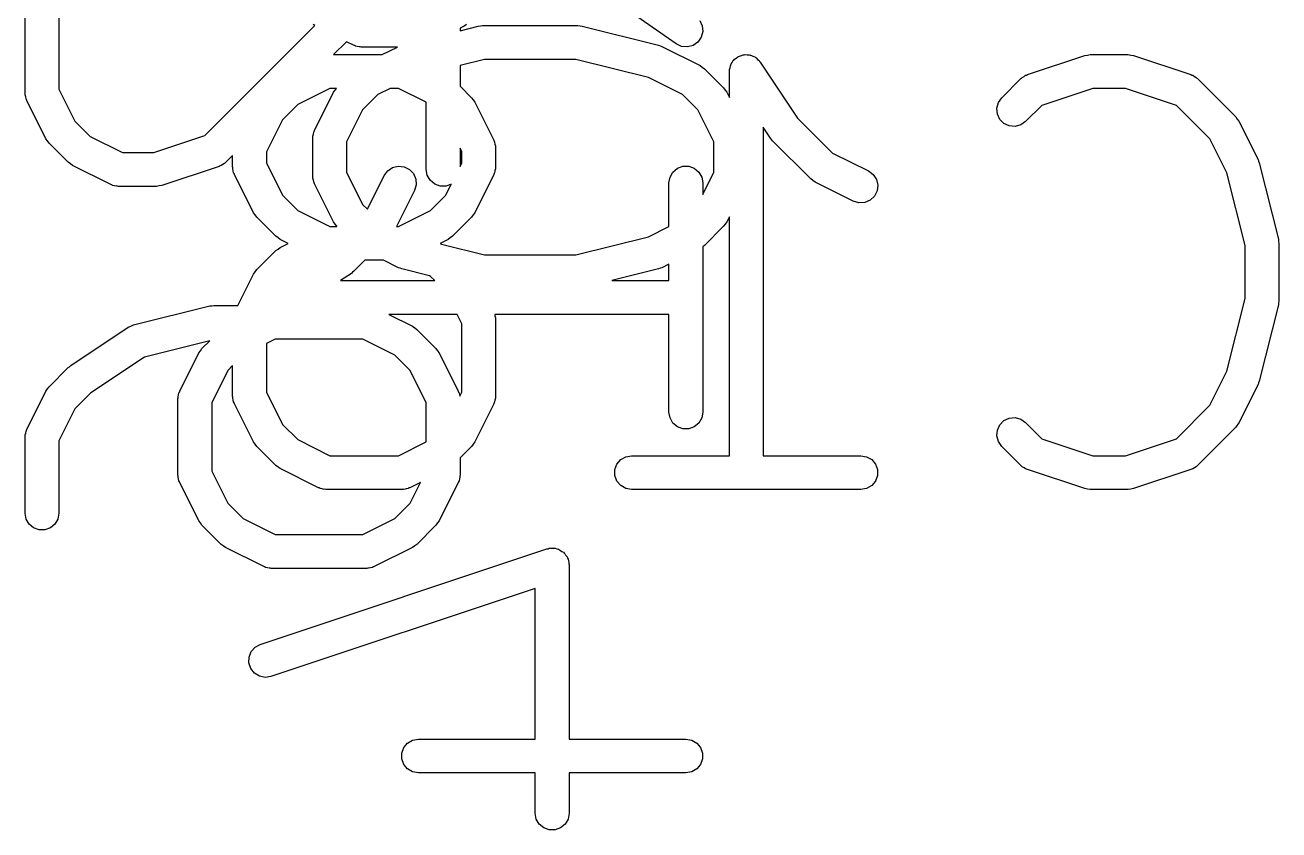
# Model space of a CAD drawing. Extents: x 7.9 to 72.3, y -91 to -26.2.
# Drawn here: x 50.82 to 54.591, y -48.747 to -46.326 of the extents above; entities that cross this region are included whole.
import ezdxf

# ---------------------------------------------------------------- set-up
doc = ezdxf.new("R2010")
doc.units = 0
doc.header["$MEASUREMENT"] = 0
doc.layers.add('BLACK', color=7, linetype='CONTINUOUS')

msp = doc.modelspace()

# ---------------------------------------------------------------- linework, layer by layer
at = {"layer": 'Black'}
for p, q in [((52.7784, -46.3833), (52.2838, -46.0371)), ((50.8202, -46.5309), (50.8202, -46.2437)), ((50.9218, -46.2557), (50.9218, -46.5189)), ((51.3607, -46.6589), (51.6913, -46.3282)), ((51.6913, -46.3282), (51.6867, -46.3248)), ((52.1283, -46.3433), (52.1833, -46.3296)), ((52.1408, -46.3297), (52.1283, -46.3359)), ((52.1283, -46.3359), (52.1283, -46.3433)), ((52.1474, -46.3248), (52.1408, -46.3297)), ((52.1833, -46.3296), (52.1895, -46.3291)), ((52.1895, -46.3291), (52.1957, -46.3281)), ((52.1957, -46.3281), (52.4829, -46.3281)), ((52.4829, -46.3281), (52.4891, -46.3291)), ((52.4891, -46.3291), (52.4952, -46.3296)), ((52.4952, -46.3296), (52.7251, -46.387)), ((52.8492, -46.3125), (52.8566, -46.3285)), ((52.8566, -46.3285), (52.8582, -46.3461)), ((51.7868, -46.3765), (51.748, -46.4152)), ((51.8081, -46.3871), (51.7868, -46.3765)), ((52.8435, -46.3776), (52.829, -46.3877)), ((52.8536, -46.3632), (52.8435, -46.3776)), ((52.8582, -46.3461), (52.8536, -46.3632)), ((51.748, -46.4152), (51.8944, -46.4152)), ((51.8109, -46.388), (51.8081, -46.3871)), ((51.8135, -46.3894), (51.8109, -46.388)), ((51.8193, -46.3905), (51.8135, -46.3894)), ((51.825, -46.3922), (51.8193, -46.3905)), ((51.828, -46.392), (51.825, -46.3922)), ((51.8309, -46.3925), (51.828, -46.392)), ((51.9399, -46.3925), (51.8309, -46.3925)), ((51.8944, -46.4152), (51.9399, -46.3925)), ((52.7251, -46.387), (52.7301, -46.3893)), ((52.7301, -46.3893), (52.7355, -46.3909)), ((52.7355, -46.3909), (52.8504, -46.4483)), ((52.7944, -46.3908), (52.7784, -46.3833)), ((52.812, -46.3923), (52.7944, -46.3908)), ((52.829, -46.3877), (52.812, -46.3923)), ((52.9686, -46.4195), (52.9745, -46.4181)), ((52.9745, -46.4181), (52.9802, -46.416)), ((52.9802, -46.416), (52.983, -46.416)), ((52.983, -46.416), (52.9857, -46.4154)), ((52.9857, -46.4154), (52.9917, -46.416)), ((52.9917, -46.416), (52.9978, -46.416)), ((52.9978, -46.416), (53.0004, -46.417)), ((53.0004, -46.417), (53.0032, -46.4173)), ((53.0032, -46.4173), (53.0087, -46.42)), ((53.8347, -46.4753), (54.0071, -46.4179)), ((54.0071, -46.4179), (54.0151, -46.4167)), ((54.0151, -46.4167), (54.0231, -46.4152)), ((54.0231, -46.4152), (54.138, -46.4152)), ((54.138, -46.4152), (54.146, -46.4167)), ((54.146, -46.4167), (54.1541, -46.4179)), ((54.1541, -46.4179), (54.3264, -46.4753)), ((52.2019, -46.4297), (52.1283, -46.4481)), ((52.1283, -46.4481), (52.1283, -46.5103)), ((52.4767, -46.4297), (52.2019, -46.4297)), ((52.695, -46.4842), (52.4767, -46.4297)), ((52.8504, -46.4483), (52.8569, -46.4532)), ((52.8569, -46.4532), (52.8636, -46.4578)), ((52.9385, -46.4605), (52.9402, -46.4546)), ((52.9402, -46.4546), (52.9412, -46.4487)), ((52.9412, -46.4487), (52.9426, -46.4462)), ((52.9426, -46.4462), (52.9434, -46.4435)), ((52.9434, -46.4435), (52.947, -46.4386)), ((52.947, -46.4386), (52.9501, -46.4334)), ((52.9501, -46.4334), (52.9522, -46.4316)), ((52.9522, -46.4316), (52.9539, -46.4293)), ((52.9539, -46.4293), (52.9589, -46.426)), ((52.9589, -46.426), (52.9636, -46.4221)), ((52.9636, -46.4221), (52.9662, -46.4211)), ((52.9662, -46.4211), (52.9686, -46.4195)), ((53.0087, -46.42), (53.0144, -46.4221)), ((53.0144, -46.4221), (53.0165, -46.4239)), ((53.0165, -46.4239), (53.0191, -46.4251)), ((53.0191, -46.4251), (53.0232, -46.4295)), ((53.0232, -46.4295), (53.0279, -46.4334)), ((53.0279, -46.4334), (53.0293, -46.4358)), ((53.0293, -46.4358), (53.0312, -46.4379)), ((53.0312, -46.4379), (53.1434, -46.606)), ((52.7976, -46.5355), (52.695, -46.4842)), ((52.8636, -46.4578), (52.921, -46.5153)), ((52.9382, -46.466), (52.9387, -46.4633)), ((52.9382, -46.5438), (52.9382, -46.466)), ((52.9387, -46.4633), (52.9385, -46.4605)), ((53.7574, -46.545), (53.8148, -46.4876)), ((53.8148, -46.4876), (53.8172, -46.4859)), ((53.8172, -46.4859), (53.8192, -46.4837)), ((53.8192, -46.4837), (53.8244, -46.4809)), ((53.8244, -46.4809), (53.8293, -46.4775)), ((53.8293, -46.4775), (53.8321, -46.4767)), ((53.8321, -46.4767), (53.8347, -46.4753)), ((54.3264, -46.4753), (54.329, -46.4767)), ((54.329, -46.4767), (54.3318, -46.4775)), ((54.3318, -46.4775), (54.3367, -46.4809)), ((54.3367, -46.4809), (54.342, -46.4837)), ((54.342, -46.4837), (54.3439, -46.4859)), ((54.3439, -46.4859), (54.3463, -46.4876)), ((54.3463, -46.4876), (54.4612, -46.6025)), ((50.8208, -46.5338), (50.8202, -46.5309)), ((50.9218, -46.5189), (50.9703, -46.6157)), ((51.737, -46.5168), (51.6402, -46.5652)), ((51.6906, -46.6434), (51.7481, -46.5285)), ((51.7565, -46.5168), (51.737, -46.5168)), ((51.7481, -46.5285), (51.7529, -46.522)), ((51.7529, -46.522), (51.7565, -46.5168)), ((51.9184, -46.5168), (51.881, -46.5355)), ((51.9428, -46.5168), (51.9184, -46.5168)), ((52.0267, -46.5588), (51.9428, -46.5168)), ((52.1283, -46.5103), (52.1631, -46.545)), ((52.921, -46.5153), (52.9257, -46.522)), ((52.9257, -46.522), (52.9305, -46.5285)), ((52.9305, -46.5285), (52.9382, -46.5438)), ((54.0314, -46.5168), (53.8782, -46.5679)), ((54.1298, -46.5168), (54.0314, -46.5168)), ((54.2829, -46.5679), (54.1298, -46.5168)), ((50.8206, -46.5367), (50.8208, -46.5338)), ((50.8223, -46.5424), (50.8206, -46.5367)), ((50.8233, -46.5483), (50.8223, -46.5424)), ((50.8248, -46.5508), (50.8233, -46.5483)), ((50.8256, -46.5536), (50.8248, -46.5508)), ((50.8831, -46.6686), (50.8256, -46.5536)), ((51.6402, -46.5652), (51.5944, -46.611)), ((51.881, -46.5355), (51.8352, -46.5813)), ((52.0267, -46.7607), (52.0267, -46.5588)), ((52.1631, -46.545), (52.1678, -46.5517)), ((52.1678, -46.5517), (52.1726, -46.5582)), ((52.1726, -46.5582), (52.2301, -46.6731)), ((52.8433, -46.5813), (52.7976, -46.5355)), ((53.7427, -46.5765), (53.7473, -46.5595)), ((53.7473, -46.5595), (53.7574, -46.545)), ((53.8782, -46.5679), (53.8292, -46.6169)), ((54.3835, -46.6685), (54.2829, -46.5679)), ((51.8352, -46.5813), (51.7868, -46.6781)), ((52.8917, -46.6781), (52.8433, -46.5813)), ((53.1434, -46.606), (53.2489, -46.7116)), ((53.7442, -46.5941), (53.7427, -46.5765)), ((53.7517, -46.6101), (53.7442, -46.5941)), ((54.4612, -46.6025), (54.4659, -46.6092)), ((50.9703, -46.6157), (51.016, -46.6615)), ((51.5944, -46.611), (51.546, -46.7078)), ((51.6898, -46.6462), (51.6906, -46.6434)), ((53.0616, -46.6666), (53.0398, -46.6338)), ((53.0398, -46.6338), (53.0398, -47.6217)), ((53.7642, -46.6226), (53.7517, -46.6101)), ((53.7802, -46.63), (53.7642, -46.6226)), ((53.7977, -46.6316), (53.7802, -46.63)), ((53.8148, -46.627), (53.7977, -46.6316)), ((53.8292, -46.6169), (53.8148, -46.627)), ((54.4659, -46.6092), (54.4707, -46.6157)), ((54.4707, -46.6157), (54.5282, -46.7306)), ((50.8879, -46.6751), (50.8831, -46.6686)), ((50.8926, -46.6818), (50.8879, -46.6751)), ((50.95, -46.7392), (50.8926, -46.6818)), ((51.016, -46.6615), (51.1128, -46.7099)), ((51.2075, -46.7099), (51.3607, -46.6589)), ((51.6852, -46.6661), (51.6858, -46.6632)), ((51.6852, -46.781), (51.6852, -46.6661)), ((51.6856, -46.6603), (51.6873, -46.6546)), ((51.6858, -46.6632), (51.6856, -46.6603)), ((51.6873, -46.6546), (51.6883, -46.6487)), ((51.6883, -46.6487), (51.6898, -46.6462)), ((51.7868, -46.6781), (51.7868, -46.769)), ((52.2301, -46.6731), (52.2309, -46.6759)), ((52.2309, -46.6759), (52.2324, -46.6785)), ((52.2324, -46.6785), (52.2334, -46.6843)), ((52.8917, -46.769), (52.8917, -46.6781)), ((53.0651, -46.6702), (53.0616, -46.6666)), ((53.068, -46.6743), (53.0651, -46.6702)), ((53.1829, -46.7892), (53.068, -46.6743)), ((54.4348, -46.771), (54.3835, -46.6685)), ((51.1128, -46.7099), (51.2075, -46.7099)), ((51.4444, -46.7188), (51.424, -46.7392)), ((51.4444, -46.7533), (51.4444, -46.7188)), ((51.546, -46.7078), (51.546, -46.7413)), ((52.1338, -46.7078), (52.1283, -46.6969)), ((52.1283, -46.6969), (52.1283, -46.7523)), ((52.1338, -46.7413), (52.1338, -46.7078)), ((52.2334, -46.6843), (52.2351, -46.69)), ((52.2351, -46.69), (52.2349, -46.693)), ((52.2349, -46.693), (52.2354, -46.6959)), ((52.2354, -46.6959), (52.2354, -46.7533)), ((53.2489, -46.7116), (53.3564, -46.7653)), ((50.9567, -46.7439), (50.95, -46.7392)), ((50.9632, -46.7487), (50.9567, -46.7439)), ((51.0781, -46.8062), (50.9632, -46.7487)), ((51.4042, -46.7515), (51.2318, -46.8089)), ((51.4068, -46.7501), (51.4042, -46.7515)), ((51.4096, -46.7493), (51.4068, -46.7501)), ((51.4145, -46.7459), (51.4096, -46.7493)), ((51.4197, -46.7431), (51.4145, -46.7459)), ((51.4216, -46.7409), (51.4197, -46.7431)), ((51.424, -46.7392), (51.4216, -46.7409)), ((51.4449, -46.7562), (51.4444, -46.7533)), ((51.4447, -46.7591), (51.4449, -46.7562)), ((51.546, -46.7413), (51.5944, -46.8381)), ((51.9108, -46.7644), (51.9256, -46.7547)), ((51.9256, -46.7547), (51.9427, -46.7506)), ((51.9427, -46.7506), (51.9602, -46.7526)), ((51.9602, -46.7526), (51.976, -46.7605)), ((52.1283, -46.7523), (52.1338, -46.7413)), ((52.2354, -46.7533), (52.2349, -46.7562)), ((52.2349, -46.7562), (52.2351, -46.7591)), ((52.7686, -46.7687), (52.7821, -46.7573)), ((52.7821, -46.7573), (52.7987, -46.7513)), ((52.7987, -46.7513), (52.8164, -46.7513)), ((52.8164, -46.7513), (52.8329, -46.7573)), ((52.8329, -46.7573), (52.8465, -46.7687)), ((54.5282, -46.7306), (54.5298, -46.7359)), ((54.5298, -46.7359), (54.532, -46.741)), ((54.532, -46.741), (54.5895, -46.9708)), ((51.4464, -46.7648), (51.4447, -46.7591)), ((51.4475, -46.7707), (51.4464, -46.7648)), ((51.4489, -46.7732), (51.4475, -46.7707)), ((51.4498, -46.776), (51.4489, -46.7732)), ((51.5072, -46.8909), (51.4498, -46.776)), ((51.6858, -46.7839), (51.6852, -46.781)), ((51.6856, -46.7868), (51.6858, -46.7839)), ((51.6873, -46.7925), (51.6856, -46.7868)), ((51.6883, -46.7984), (51.6873, -46.7925)), ((51.7868, -46.769), (51.8353, -46.8658)), ((51.8496, -46.8801), (51.9003, -46.7786)), ((51.9003, -46.7786), (51.9108, -46.7644)), ((51.976, -46.7605), (51.9882, -46.7733)), ((51.9882, -46.7733), (51.9952, -46.7895)), ((51.9952, -46.7895), (51.9962, -46.8071)), ((52.0298, -46.7781), (52.0267, -46.7607)), ((52.0386, -46.7934), (52.0298, -46.7781)), ((52.0521, -46.8047), (52.0386, -46.7934)), ((52.2301, -46.776), (52.1726, -46.8909)), ((52.2309, -46.7732), (52.2301, -46.776)), ((52.2324, -46.7707), (52.2309, -46.7732)), ((52.2334, -46.7648), (52.2324, -46.7707)), ((52.2351, -46.7591), (52.2334, -46.7648)), ((52.7567, -46.8013), (52.7598, -46.7839)), ((52.7598, -46.7839), (52.7686, -46.7687)), ((52.8465, -46.7687), (52.8553, -46.7839)), ((52.8553, -46.7839), (52.8583, -46.8013)), ((52.8583, -46.8358), (52.8917, -46.769)), ((53.1895, -46.7939), (53.1829, -46.7892)), ((53.1961, -46.7987), (53.1895, -46.7939)), ((53.3564, -46.7653), (53.3706, -46.7758)), ((53.3706, -46.7758), (53.3803, -46.7906)), ((53.3803, -46.7906), (53.3844, -46.8077)), ((54.4894, -46.9894), (54.4348, -46.771)), ((51.0809, -46.807), (51.0781, -46.8062)), ((51.0835, -46.8085), (51.0809, -46.807)), ((51.0893, -46.8095), (51.0835, -46.8085)), ((51.095, -46.8112), (51.0893, -46.8095)), ((51.098, -46.811), (51.095, -46.8112)), ((51.1009, -46.8115), (51.098, -46.811)), ((51.2158, -46.8115), (51.1009, -46.8115)), ((51.2238, -46.8101), (51.2158, -46.8115)), ((51.2318, -46.8089), (51.2238, -46.8101)), ((51.6898, -46.8009), (51.6883, -46.7984)), ((51.6906, -46.8037), (51.6898, -46.8009)), ((51.7481, -46.9186), (51.6906, -46.8037)), ((51.9912, -46.824), (51.9371, -46.9323)), ((51.9962, -46.8071), (51.9912, -46.824)), ((52.0687, -46.8108), (52.0521, -46.8047)), ((52.0864, -46.8108), (52.0687, -46.8108)), ((52.0854, -46.8381), (52.102, -46.8051)), ((52.102, -46.8051), (52.0864, -46.8108)), ((52.7567, -46.932), (52.7567, -46.8013)), ((52.8583, -46.8013), (52.8583, -46.8358)), ((53.311, -46.8562), (53.1961, -46.7987)), ((53.3824, -46.8252), (53.3745, -46.841)), ((53.3844, -46.8077), (53.3824, -46.8252)), ((51.5944, -46.8381), (51.6402, -46.8839)), ((51.8353, -46.8658), (51.8496, -46.8801)), ((52.0396, -46.8839), (52.0854, -46.8381)), ((53.3279, -46.8612), (53.311, -46.8562)), ((53.3455, -46.8602), (53.3279, -46.8612)), ((53.3617, -46.8532), (53.3455, -46.8602)), ((53.3745, -46.841), (53.3617, -46.8532)), ((51.5121, -46.8975), (51.5072, -46.8909)), ((51.5167, -46.9041), (51.5121, -46.8975)), ((51.5742, -46.9616), (51.5167, -46.9041)), ((51.6402, -46.8839), (51.737, -46.9323)), ((51.9428, -46.9323), (52.0396, -46.8839)), ((52.1631, -46.9041), (52.1057, -46.9616)), ((52.1678, -46.8975), (52.1631, -46.9041)), ((52.1726, -46.8909), (52.1678, -46.8975)), ((52.9382, -46.9034), (52.9305, -46.9186)), ((52.9382, -47.6217), (52.9382, -46.9034)), ((51.737, -46.9323), (51.758, -46.9323)), ((51.7529, -46.9252), (51.7481, -46.9186)), ((51.7576, -46.9318), (51.7529, -46.9252)), ((51.758, -46.9323), (51.7576, -46.9318)), ((51.9371, -46.9323), (51.9428, -46.9323)), ((52.695, -46.9629), (52.7567, -46.932)), ((52.921, -46.9318), (52.8636, -46.9893)), ((52.9257, -46.9252), (52.921, -46.9318)), ((52.9305, -46.9186), (52.9257, -46.9252)), ((51.5809, -46.9663), (51.5742, -46.9616)), ((51.5874, -46.9711), (51.5809, -46.9663)), ((51.6114, -46.9831), (51.5874, -46.9711)), ((51.5874, -46.9951), (51.6114, -46.9831)), ((52.0925, -46.9711), (52.0684, -46.9831)), ((52.0684, -46.9831), (52.0724, -46.9851)), ((52.099, -46.9663), (52.0925, -46.9711)), ((52.1057, -46.9616), (52.099, -46.9663)), ((52.4767, -47.0175), (52.695, -46.9629)), ((54.5895, -46.9708), (54.5899, -46.977)), ((54.5899, -46.977), (54.591, -46.9831)), ((54.591, -46.9831), (54.591, -47.1555)), ((51.5167, -47.0621), (51.5742, -47.0046)), ((51.5742, -47.0046), (51.5809, -47)), ((51.5809, -47), (51.5874, -46.9951)), ((52.0724, -46.9851), (52.2019, -47.0175)), ((52.2019, -47.0175), (52.4767, -47.0175)), ((52.8636, -46.9893), (52.8583, -46.993)), ((52.8583, -46.993), (52.8583, -47.4907)), ((54.4894, -47.1492), (54.4894, -46.9894)), ((51.8424, -47.0339), (51.8093, -47.067)), ((51.8984, -47.0339), (51.8424, -47.0339)), ((51.9431, -47.0563), (51.8984, -47.0339)), ((51.9485, -47.0579), (51.9431, -47.0563)), ((51.9535, -47.0601), (51.9485, -47.0579)), ((52.7301, -47.0579), (52.7251, -47.0601)), ((52.7355, -47.0563), (52.7301, -47.0579)), ((52.7567, -47.0456), (52.7355, -47.0563)), ((52.7567, -47.0952), (52.7567, -47.0456)), ((51.4601, -47.1696), (51.5072, -47.0753)), ((51.5072, -47.0753), (51.5121, -47.0688)), ((51.5121, -47.0688), (51.5167, -47.0621)), ((51.8016, -47.0734), (51.7688, -47.0952)), ((51.7688, -47.0952), (52.0525, -47.0952)), ((51.8052, -47.0699), (51.8016, -47.0734)), ((51.8093, -47.067), (51.8052, -47.0699)), ((52.0369, -47.081), (51.9535, -47.0601)), ((52.0396, -47.0823), (52.0369, -47.081)), ((52.0525, -47.0952), (52.0396, -47.0823)), ((52.7251, -47.0601), (52.5846, -47.0952)), ((52.5846, -47.0952), (52.7567, -47.0952)), ((51.146, -47.2285), (51.3758, -47.1711)), ((51.3758, -47.1711), (51.382, -47.1706)), ((51.382, -47.1706), (51.3881, -47.1696)), ((51.3881, -47.1696), (51.4601, -47.1696)), ((54.4348, -47.3676), (54.4894, -47.1492)), ((54.5895, -47.1678), (54.532, -47.3976)), ((54.5899, -47.1616), (54.5895, -47.1678)), ((54.591, -47.1555), (54.5899, -47.1616)), ((51.9143, -47.1968), (51.9854, -47.2324)), ((52.1198, -47.1968), (51.9143, -47.1968)), ((52.1338, -47.2249), (52.1198, -47.1968)), ((52.7567, -47.1968), (52.2326, -47.1968)), ((52.2326, -47.1968), (52.2334, -47.2014)), ((52.2334, -47.2014), (52.2351, -47.2071)), ((52.2351, -47.2071), (52.2349, -47.21)), ((52.2349, -47.21), (52.2354, -47.2129)), ((52.7567, -47.4907), (52.7567, -47.1968)), ((50.9578, -47.3504), (51.1301, -47.2355)), ((51.1301, -47.2355), (51.138, -47.2321)), ((51.138, -47.2321), (51.146, -47.2285)), ((51.9854, -47.2324), (51.9919, -47.2372)), ((51.9919, -47.2372), (51.9986, -47.2419)), ((51.9986, -47.2419), (52.056, -47.2993)), ((52.1338, -47.4307), (52.1338, -47.2249)), ((52.2354, -47.2129), (52.2354, -47.4427)), ((51.3757, -47.2758), (51.1792, -47.325)), ((51.3522, -47.2993), (51.3757, -47.2758)), ((51.5725, -47.2712), (51.546, -47.2844)), ((51.546, -47.2844), (51.546, -47.4307)), ((51.8357, -47.2712), (51.5725, -47.2712)), ((51.9326, -47.3196), (51.8357, -47.2712)), ((51.2852, -47.4274), (51.3427, -47.3125)), ((51.3427, -47.3125), (51.3475, -47.306)), ((51.3475, -47.306), (51.3522, -47.2993)), ((51.9783, -47.3654), (51.9326, -47.3196)), ((52.056, -47.2993), (52.0607, -47.306)), ((52.0607, -47.306), (52.0655, -47.3125)), ((52.0655, -47.3125), (52.123, -47.4274)), ((50.8926, -47.4142), (50.95, -47.3568)), ((50.95, -47.3568), (50.9541, -47.3539)), ((50.9541, -47.3539), (50.9578, -47.3504)), ((51.1792, -47.325), (51.0183, -47.4322)), ((51.4444, -47.3508), (51.4299, -47.3654)), ((51.4444, -47.4427), (51.4444, -47.3508)), ((51.4299, -47.3654), (51.3815, -47.4622)), ((52.0267, -47.4622), (51.9783, -47.3654)), ((54.3835, -47.4701), (54.4348, -47.3676)), ((54.532, -47.3976), (54.5298, -47.4027)), ((50.8256, -47.5424), (50.8831, -47.4274)), ((50.8831, -47.4274), (50.8879, -47.4209)), ((50.8879, -47.4209), (50.8926, -47.4142)), ((51.0183, -47.4322), (50.9703, -47.4803)), ((51.2819, -47.4387), (51.2829, -47.4328)), ((51.2829, -47.4328), (51.2844, -47.4303)), ((51.2844, -47.4303), (51.2852, -47.4274)), ((51.546, -47.4307), (51.5944, -47.5276)), ((52.123, -47.4274), (52.1238, -47.4303)), ((52.1238, -47.4303), (52.1253, -47.4328)), ((52.1253, -47.4328), (52.1263, -47.4387)), ((52.1276, -47.4431), (52.1338, -47.4307)), ((54.5282, -47.408), (54.4707, -47.5229)), ((54.5298, -47.4027), (54.5282, -47.408)), ((51.2799, -47.4502), (51.2804, -47.4473)), ((51.2799, -47.68), (51.2799, -47.4502)), ((51.2802, -47.4444), (51.2819, -47.4387)), ((51.2804, -47.4473), (51.2802, -47.4444)), ((51.3815, -47.4622), (51.3815, -47.668)), ((51.4449, -47.4456), (51.4444, -47.4427)), ((51.4447, -47.4485), (51.4449, -47.4456)), ((51.4464, -47.4543), (51.4447, -47.4485)), ((51.4475, -47.4601), (51.4464, -47.4543)), ((51.4489, -47.4626), (51.4475, -47.4601)), ((51.4498, -47.4655), (51.4489, -47.4626)), ((51.5072, -47.5804), (51.4498, -47.4655)), ((52.0267, -47.5798), (52.0267, -47.4622)), ((52.1263, -47.4387), (52.1276, -47.4431)), ((52.2301, -47.4655), (52.1726, -47.5804)), ((52.2309, -47.4626), (52.2301, -47.4655)), ((52.2324, -47.4601), (52.2309, -47.4626)), ((52.2334, -47.4543), (52.2324, -47.4601)), ((52.2351, -47.4485), (52.2334, -47.4543)), ((52.2354, -47.4427), (52.2349, -47.4456)), ((52.2349, -47.4456), (52.2351, -47.4485)), ((54.2829, -47.5707), (54.3835, -47.4701)), ((50.9703, -47.4803), (50.9218, -47.5771)), ((52.7598, -47.5081), (52.7567, -47.4907)), ((52.7686, -47.5234), (52.7598, -47.5081)), ((52.8553, -47.5081), (52.8465, -47.5234)), ((52.8583, -47.4907), (52.8553, -47.5081)), ((53.7642, -47.516), (53.7802, -47.5086)), ((53.7802, -47.5086), (53.7977, -47.507)), ((53.7977, -47.507), (53.8148, -47.5116)), ((53.8148, -47.5116), (53.8292, -47.5217)), ((50.8223, -47.5536), (50.8233, -47.5477)), ((50.8233, -47.5477), (50.8248, -47.5452)), ((50.8248, -47.5452), (50.8256, -47.5424)), ((51.5944, -47.5276), (51.6402, -47.5733)), ((52.7821, -47.5347), (52.7686, -47.5234)), ((52.7987, -47.5408), (52.7821, -47.5347)), ((52.8164, -47.5408), (52.7987, -47.5408)), ((52.8329, -47.5347), (52.8164, -47.5408)), ((52.8465, -47.5234), (52.8329, -47.5347)), ((53.7427, -47.5621), (53.7442, -47.5445)), ((53.7442, -47.5445), (53.7517, -47.5285)), ((53.7517, -47.5285), (53.7642, -47.516)), ((53.8292, -47.5217), (53.8782, -47.5707)), ((54.4612, -47.5361), (54.3463, -47.651)), ((54.4659, -47.5294), (54.4612, -47.5361)), ((54.4707, -47.5229), (54.4659, -47.5294)), ((50.8202, -47.5651), (50.8208, -47.5622)), ((50.8202, -47.7949), (50.8202, -47.5651)), ((50.8206, -47.5593), (50.8223, -47.5536)), ((50.8208, -47.5622), (50.8206, -47.5593)), ((50.9218, -47.5771), (50.9218, -47.7949)), ((51.5121, -47.5869), (51.5072, -47.5804)), ((51.5167, -47.5936), (51.5121, -47.5869)), ((51.6402, -47.5733), (51.737, -47.6217)), ((51.9428, -47.6217), (52.0267, -47.5798)), ((52.1678, -47.5869), (52.1631, -47.5936)), ((52.1726, -47.5804), (52.1678, -47.5869)), ((53.7473, -47.5791), (53.7427, -47.5621)), ((53.7574, -47.5936), (53.7473, -47.5791)), ((53.8782, -47.5707), (54.0314, -47.6217)), ((54.1298, -47.6217), (54.2829, -47.5707)), ((51.5742, -47.651), (51.5167, -47.5936)), ((51.737, -47.6217), (51.9428, -47.6217)), ((52.1631, -47.5936), (52.1283, -47.6283)), ((52.6116, -47.6336), (52.6269, -47.6248)), ((52.6269, -47.6248), (52.6443, -47.6217)), ((52.6443, -47.6217), (52.9382, -47.6217)), ((53.0398, -47.6217), (53.3337, -47.6217)), ((53.3337, -47.6217), (53.3511, -47.6248)), ((53.3511, -47.6248), (53.3663, -47.6336)), ((53.8148, -47.651), (53.7574, -47.5936)), ((54.0314, -47.6217), (54.1298, -47.6217)), ((51.5809, -47.6557), (51.5742, -47.651)), ((51.5874, -47.6605), (51.5809, -47.6557)), ((51.7023, -47.718), (51.5874, -47.6605)), ((52.1283, -47.6283), (52.1283, -47.68)), ((52.5942, -47.6637), (52.6003, -47.6471)), ((52.6003, -47.6471), (52.6116, -47.6336)), ((53.3663, -47.6336), (53.3777, -47.6471)), ((53.3777, -47.6471), (53.3837, -47.6637)), ((53.8172, -47.6527), (53.8148, -47.651)), ((53.8192, -47.6549), (53.8172, -47.6527)), ((53.8244, -47.6577), (53.8192, -47.6549)), ((53.8293, -47.6611), (53.8244, -47.6577)), ((53.8321, -47.6619), (53.8293, -47.6611)), ((53.8347, -47.6633), (53.8321, -47.6619)), ((54.329, -47.6619), (54.3264, -47.6633)), ((54.3318, -47.6611), (54.329, -47.6619)), ((54.3367, -47.6577), (54.3318, -47.6611)), ((54.342, -47.6549), (54.3367, -47.6577)), ((54.3439, -47.6527), (54.342, -47.6549)), ((54.3463, -47.651), (54.3439, -47.6527)), ((51.2804, -47.6829), (51.2799, -47.68)), ((51.2802, -47.6858), (51.2804, -47.6829)), ((51.2819, -47.6915), (51.2802, -47.6858)), ((51.2829, -47.6974), (51.2819, -47.6915)), ((51.2844, -47.6999), (51.2829, -47.6974)), ((51.2852, -47.7027), (51.2844, -47.6999)), ((51.3815, -47.668), (51.4299, -47.7648)), ((52.1238, -47.6999), (52.123, -47.7027)), ((52.1253, -47.6974), (52.1238, -47.6999)), ((52.1263, -47.6915), (52.1253, -47.6974)), ((52.128, -47.6858), (52.1263, -47.6915)), ((52.1283, -47.68), (52.1278, -47.6829)), ((52.1278, -47.6829), (52.128, -47.6858)), ((52.5942, -47.6814), (52.5942, -47.6637)), ((52.6003, -47.6979), (52.5942, -47.6814)), ((52.6116, -47.7115), (52.6003, -47.6979)), ((53.3777, -47.6979), (53.3663, -47.7115)), ((53.3837, -47.6814), (53.3777, -47.6979)), ((53.3837, -47.6637), (53.3837, -47.6814)), ((54.0071, -47.7207), (53.8347, -47.6633)), ((54.3264, -47.6633), (54.1541, -47.7207)), ((51.3427, -47.8176), (51.2852, -47.7027)), ((51.7051, -47.7188), (51.7023, -47.718)), ((51.7076, -47.7203), (51.7051, -47.7188)), ((51.7135, -47.7213), (51.7076, -47.7203)), ((51.7192, -47.723), (51.7135, -47.7213)), ((51.7221, -47.7228), (51.7192, -47.723)), ((51.725, -47.7233), (51.7221, -47.7228)), ((51.9548, -47.7233), (51.725, -47.7233)), ((51.9577, -47.7228), (51.9548, -47.7233)), ((51.9606, -47.723), (51.9577, -47.7228)), ((51.9663, -47.7213), (51.9606, -47.723)), ((51.9722, -47.7203), (51.9663, -47.7213)), ((51.9747, -47.7188), (51.9722, -47.7203)), ((51.9776, -47.718), (51.9747, -47.7188)), ((52.0098, -47.7019), (51.9776, -47.718)), ((51.9783, -47.7648), (52.0098, -47.7019)), ((52.123, -47.7027), (52.0655, -47.8176)), ((52.6269, -47.7203), (52.6116, -47.7115)), ((52.6443, -47.7233), (52.6269, -47.7203)), ((53.3337, -47.7233), (52.6443, -47.7233)), ((53.3511, -47.7203), (53.3337, -47.7233)), ((53.3663, -47.7115), (53.3511, -47.7203)), ((54.0151, -47.7219), (54.0071, -47.7207)), ((54.0231, -47.7233), (54.0151, -47.7219)), ((54.138, -47.7233), (54.0231, -47.7233)), ((54.146, -47.7219), (54.138, -47.7233)), ((54.1541, -47.7207), (54.146, -47.7219)), ((51.4299, -47.7648), (51.4757, -47.8106)), ((51.9326, -47.8106), (51.9783, -47.7648)), ((50.8233, -47.8123), (50.8202, -47.7949)), ((50.8321, -47.8275), (50.8233, -47.8123)), ((50.9188, -47.8123), (50.91, -47.8275)), ((50.9218, -47.7949), (50.9188, -47.8123)), ((51.4757, -47.8106), (51.5725, -47.859)), ((51.8357, -47.859), (51.9326, -47.8106)), ((50.8456, -47.8389), (50.8321, -47.8275)), ((50.8622, -47.8449), (50.8456, -47.8389)), ((50.8799, -47.8449), (50.8622, -47.8449)), ((50.8964, -47.8389), (50.8799, -47.8449)), ((50.91, -47.8275), (50.8964, -47.8389)), ((51.3475, -47.8241), (51.3427, -47.8176)), ((51.3522, -47.8308), (51.3475, -47.8241)), ((51.4096, -47.8883), (51.3522, -47.8308)), ((52.056, -47.8308), (51.9986, -47.8883)), ((52.0607, -47.8241), (52.056, -47.8308)), ((52.0655, -47.8176), (52.0607, -47.8241)), ((51.4163, -47.8929), (51.4096, -47.8883)), ((51.5725, -47.859), (51.8357, -47.859)), ((51.9986, -47.8883), (51.9919, -47.8929)), ((51.4229, -47.8978), (51.4163, -47.8929)), ((51.5378, -47.9552), (51.4229, -47.8978)), ((51.5275, -48.1894), (52.3893, -47.9022)), ((51.9854, -47.8978), (51.8705, -47.9552)), ((51.9919, -47.8929), (51.9854, -47.8978)), ((52.3893, -47.9022), (52.393, -47.9016)), ((52.393, -47.9016), (52.3966, -47.9003)), ((52.3966, -47.9003), (52.4017, -47.9003)), ((52.4017, -47.9003), (52.4068, -47.8996)), ((52.4068, -47.8996), (52.4104, -47.9003)), ((52.4104, -47.9003), (52.4142, -47.9003)), ((52.4142, -47.9003), (52.419, -47.9021)), ((52.419, -47.9021), (52.4241, -47.9031)), ((52.4241, -47.9031), (52.4273, -47.9051)), ((52.4273, -47.9051), (52.4308, -47.9064)), ((52.4308, -47.9064), (52.4347, -47.9097)), ((52.4347, -47.9097), (52.4391, -47.9123)), ((52.4391, -47.9123), (52.4414, -47.9153)), ((52.4414, -47.9153), (52.4443, -47.9177)), ((52.4443, -47.9177), (52.4469, -47.9222)), ((52.4469, -47.9222), (52.4501, -47.9262)), ((52.4501, -47.9262), (52.4512, -47.9297)), ((51.5406, -47.9561), (51.5378, -47.9552)), ((51.5431, -47.9575), (51.5406, -47.9561)), ((51.549, -47.9586), (51.5431, -47.9575)), ((51.5547, -47.9603), (51.549, -47.9586)), ((51.5576, -47.9601), (51.5547, -47.9603)), ((51.5605, -47.9606), (51.5576, -47.9601)), ((51.8477, -47.9606), (51.5605, -47.9606)), ((51.8506, -47.9601), (51.8477, -47.9606)), ((51.8535, -47.9603), (51.8506, -47.9601)), ((51.8593, -47.9586), (51.8535, -47.9603)), ((51.8651, -47.9575), (51.8593, -47.9586)), ((51.8676, -47.9561), (51.8651, -47.9575)), ((51.8705, -47.9552), (51.8676, -47.9561)), ((52.4512, -47.9297), (52.4531, -47.933)), ((52.4531, -47.933), (52.454, -47.938)), ((52.454, -47.938), (52.4556, -47.9429)), ((52.4556, -47.9429), (52.4555, -47.9467)), ((52.4555, -47.9467), (52.4562, -47.9504)), ((52.4562, -47.9504), (52.4562, -48.4741)), ((52.3546, -48.0208), (51.5597, -48.2858)), ((52.3546, -48.4741), (52.3546, -48.0208)), ((51.512, -48.1978), (51.5275, -48.1894)), ((51.4933, -48.2451), (51.4938, -48.2274)), ((51.4938, -48.2274), (51.5003, -48.211)), ((51.5003, -48.211), (51.512, -48.1978)), ((51.4989, -48.2618), (51.4933, -48.2451)), ((51.5099, -48.2756), (51.4989, -48.2618)), ((51.5249, -48.2849), (51.5099, -48.2756)), ((51.5422, -48.2884), (51.5249, -48.2849)), ((51.5597, -48.2858), (51.5422, -48.2884)), ((51.9592, -48.4995), (51.9706, -48.486)), ((51.9706, -48.486), (51.9858, -48.4771)), ((51.9858, -48.4771), (52.0032, -48.4741)), ((52.0032, -48.4741), (52.3546, -48.4741)), ((52.4562, -48.4741), (52.8075, -48.4741)), ((52.8075, -48.4741), (52.8249, -48.4771)), ((52.8249, -48.4771), (52.8402, -48.486)), ((52.8402, -48.486), (52.8515, -48.4995)), ((51.9532, -48.5161), (51.9592, -48.4995)), ((51.9532, -48.5337), (51.9532, -48.5161)), ((52.8515, -48.4995), (52.8576, -48.5161)), ((52.8576, -48.5161), (52.8576, -48.5337)), ((51.9592, -48.5503), (51.9532, -48.5337)), ((51.9706, -48.5638), (51.9592, -48.5503)), ((51.9858, -48.5726), (51.9706, -48.5638)), ((52.8402, -48.5638), (52.8249, -48.5726)), ((52.8515, -48.5503), (52.8402, -48.5638)), ((52.8576, -48.5337), (52.8515, -48.5503)), ((52.0032, -48.5757), (51.9858, -48.5726)), ((52.3546, -48.5757), (52.0032, -48.5757)), ((52.3546, -48.6972), (52.3546, -48.5757)), ((52.8075, -48.5757), (52.4562, -48.5757)), ((52.4562, -48.5757), (52.4562, -48.6972)), ((52.8249, -48.5726), (52.8075, -48.5757)), ((52.3576, -48.7146), (52.3546, -48.6972)), ((52.3665, -48.7299), (52.3576, -48.7146)), ((52.4531, -48.7146), (52.4443, -48.7299)), ((52.4562, -48.6972), (52.4531, -48.7146)), ((52.38, -48.7412), (52.3665, -48.7299)), ((52.3966, -48.7473), (52.38, -48.7412)), ((52.4142, -48.7473), (52.3966, -48.7473)), ((52.4308, -48.7412), (52.4142, -48.7473)), ((52.4443, -48.7299), (52.4308, -48.7412))]:
    msp.add_line(p, q, dxfattribs=at)

doc.saveas('drawing.dxf')
